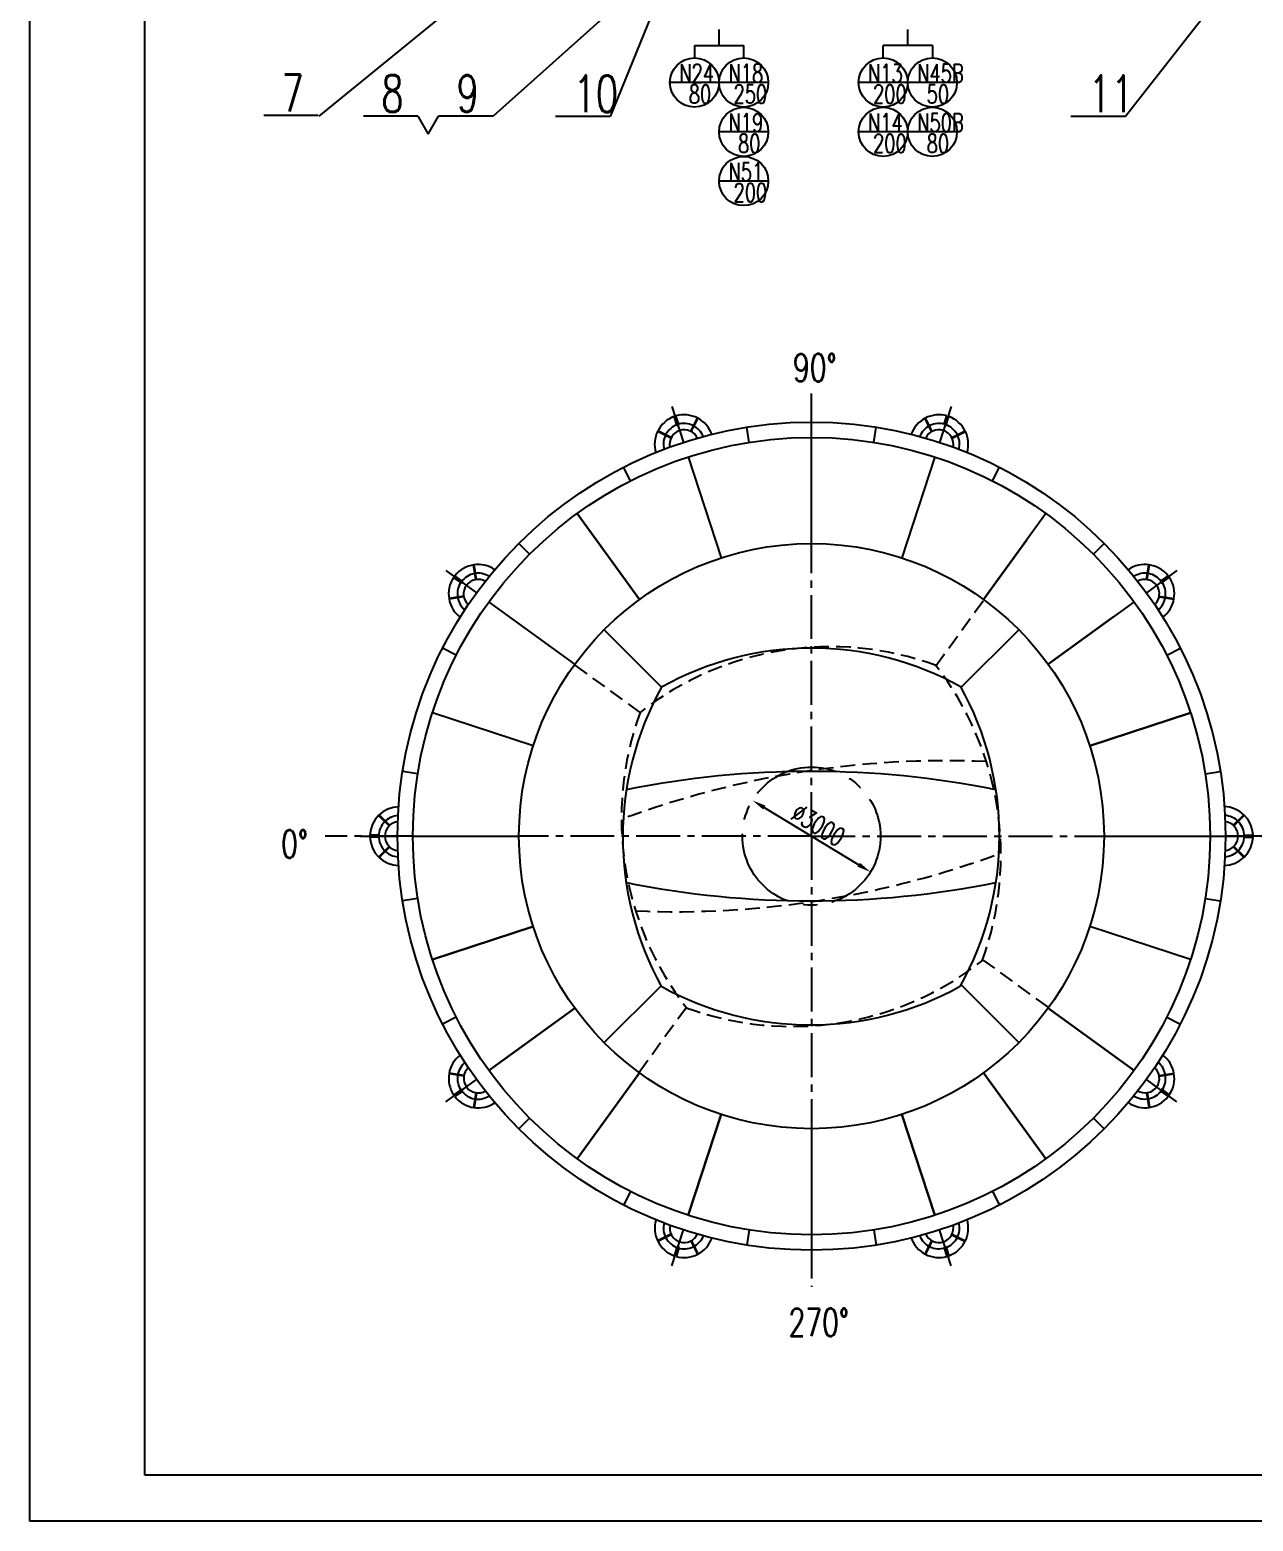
# Model space of a CAD drawing. Extents: x -26172 to 54233, y -464 to 48004.
# Drawn here: x 13313 to 13578.9, y 39821.1 to 40145.3 of the extents above; entities that cross this region are included whole.
import ezdxf

# ---------------------------------------------------------------- set-up
doc = ezdxf.new("R2010")
doc.units = 0
doc.linetypes.add('CENTER2', pattern=[28.575, 19.05, -3.175, 3.175, -3.175])
doc.linetypes.add('DASHED2', pattern=[9.525, 6.35, -3.175])
doc.layers.get('0').update_dxf_attribs({"linetype": 'CONTINUOUS'})
doc.layers.get('DEFPOINTS').update_dxf_attribs({"linetype": 'CONTINUOUS'})
for name, color, linetype in [('图层1', 7, 'CONTINUOUS'), ('图层2', 1, 'CONTINUOUS'), ('图层3', 2, 'CENTER2'), ('图层4', 30, 'DASHED2')]:
    doc.layers.add(name, color=color, linetype=linetype)
doc.styles.add('文字', font='txt.shx', dxfattribs={"width": 0.71, "bigfont": 'hzfs.shx'})
doc.dimstyles.get("Standard").update_dxf_attribs({"dimtxt": 0.18, "dimasz": 0.18, "dimexe": 0.18, "dimexo": 0.0625, "dimgap": 0.09, "dimtad": 0, "dimtih": 1, "dimtoh": 1, "dimdec": 4, "dimzin": 0, "dimtxsty": 'STANDARD', "dimcen": 0.09, "dimazin": 3, "dimtfac": 1, "dimtdec": 4, "dimtofl": 0, "dimtmove": 0, "dimatfit": 3, "dimtolj": 1, "dimtzin": 0})

# ---------------------------------------------------------------- blocks, each defined once
blk = doc.blocks.new('*D123')
at = {"color": 1, "linetype": 'BYBLOCK'}
blk.add_line((53835.75, 39976.24), (53856.28, 39963.81), dxfattribs=at)
for points in [[(53836.01, 39976.67), (53835.49, 39975.82), (53833.19, 39977.8)], [(53856.54, 39964.24), (53856.02, 39963.38), (53858.85, 39962.25)]]:
    blk.add_solid(points, dxfattribs=at)
at = {"layer": 'DEFPOINTS', "color": 0, "linetype": 'BYBLOCK'}
for p in [(53833.19, 39977.8), (53858.85, 39962.25)]:
    blk.add_point(p, dxfattribs=at)
at = {"color": 1, "linetype": 'BYBLOCK', "insert": (53847.5, 39972.47), "char_height": 4, "attachment_point": 5, "rotation": 328.7931, "style": '文字'}
blk.add_mtext('\\A1;∅3000', dxfattribs=at)

msp = doc.modelspace()

# ---------------------------------------------------------------- linework, layer by layer
at = {"layer": '图层1'}
for p, q in [((13337.959, 39831.116), (13337.959, 40405.116)), ((13453.592, 40059.431), (13453.005, 40061.239)), ((13454.02, 40059.57), (13453.433, 40061.379)), ((13456.625, 40058.033), (13458.101, 40060.928)), ((13456.768, 40057.96), (13458.243, 40060.856)), ((13509.012, 40057.96), (13507.536, 40060.856)), ((13509.154, 40058.033), (13507.679, 40060.928)), ((13511.759, 40059.57), (13512.347, 40061.379)), ((13512.187, 40059.431), (13512.775, 40061.239)), ((13452.316, 40056.514), (13449.42, 40057.989)), ((13452.388, 40056.656), (13449.493, 40058.132)), ((13469.332, 40055.625), (13468.811, 40058.918)), ((13482.89, 40033.621), (13482.89, 40056.692)), ((13496.447, 40055.625), (13496.969, 40058.918)), ((13513.391, 40056.656), (13516.287, 40058.132)), ((13513.464, 40056.514), (13516.36, 40057.989)), ((13443.545, 40047.246), (13442.031, 40050.217)), ((13456.109, 40052.45), (13463.238, 40030.509)), ((13509.671, 40052.45), (13502.542, 40030.509)), ((13522.235, 40047.246), (13523.749, 40050.217)), ((13445.51, 40021.476), (13431.949, 40040.14)), ((13431.949, 40040.14), (13445.51, 40021.476)), ((13533.83, 40040.14), (13520.27, 40021.476)), ((13520.27, 40021.476), (13529.673, 40034.417)), ((13419.492, 40033.424), (13419.25, 40033.666)), ((13421.608, 40031.308), (13419.25, 40033.666)), ((13544.172, 40031.308), (13546.529, 40033.666)), ((13409.912, 40025.787), (13409.404, 40028.997)), ((13410.07, 40025.812), (13409.562, 40029.022)), ((13555.709, 40025.812), (13556.218, 40029.022)), ((13555.867, 40025.787), (13556.376, 40028.997)), ((13406.637, 40025.135), (13405.098, 40026.253)), ((13406.901, 40025.5), (13405.363, 40026.617)), ((13558.878, 40025.5), (13560.417, 40026.617)), ((13559.143, 40025.135), (13560.681, 40026.253)), ((13407.294, 40022.183), (13404.084, 40021.675)), ((13407.319, 40022.025), (13404.109, 40021.517)), ((13431.44, 40007.406), (13412.776, 40020.967)), ((13553.004, 40020.967), (13534.339, 40007.406)), ((13558.461, 40022.025), (13561.671, 40021.517)), ((13558.486, 40022.183), (13561.696, 40021.675)), ((13534.339, 40007.406), (13548.607, 40017.773)), ((13450.316, 40002.429), (13437.836, 40014.909)), ((13515.415, 40002.381), (13527.943, 40014.909)), ((13403.004, 40010.73), (13402.699, 40010.885)), ((13405.67, 40009.371), (13402.699, 40010.885)), ((13560.109, 40009.371), (13563.08, 40010.885)), ((13562.775, 40010.73), (13563.08, 40010.885)), ((13422.407, 39989.678), (13400.466, 39996.807)), ((13565.314, 39996.807), (13543.372, 39989.678)), ((13543.372, 39989.678), (13565.314, 39996.807)), ((13394.336, 39984.052), (13393.998, 39984.105)), ((13397.291, 39983.584), (13393.998, 39984.105)), ((13568.488, 39983.584), (13571.782, 39984.105)), ((13571.444, 39984.052), (13571.782, 39984.105)), ((13391.074, 39972.243), (13388.776, 39974.541)), ((13391.188, 39972.356), (13388.889, 39974.654)), ((13574.592, 39972.378), (13576.89, 39974.676)), ((13574.705, 39972.265), (13577.003, 39974.563)), ((13388.807, 39970.24), (13386.906, 39970.24)), ((13388.807, 39969.79), (13386.906, 39969.79)), ((13396.224, 39970.026), (13419.295, 39970.026)), ((13546.485, 39970.026), (13569.555, 39970.026)), ((13576.972, 39970.262), (13578.874, 39970.262)), ((13576.972, 39969.812), (13578.874, 39969.812)), ((13391.074, 39967.788), (13388.776, 39965.49)), ((13391.188, 39967.675), (13388.889, 39965.377)), ((13574.592, 39967.697), (13576.89, 39965.399)), ((13574.705, 39967.81), (13577.003, 39965.512)), ((13397.291, 39956.469), (13393.998, 39955.947)), ((13394.336, 39956.001), (13393.998, 39955.947)), ((13568.488, 39956.469), (13571.782, 39955.947)), ((13571.444, 39956.001), (13571.782, 39955.947)), ((13422.407, 39950.374), (13400.466, 39943.245)), ((13400.466, 39943.245), (13422.407, 39950.374)), ((13400.466, 39943.245), (13422.407, 39950.374)), ((13565.314, 39943.245), (13543.372, 39950.374)), ((13450.195, 39937.501), (13437.836, 39925.143)), ((13515.415, 39937.672), (13527.943, 39925.143)), ((13405.67, 39930.681), (13402.699, 39929.167)), ((13431.44, 39932.646), (13412.776, 39919.086)), ((13412.776, 39919.086), (13431.44, 39932.646)), ((13534.339, 39932.646), (13553.004, 39919.086)), ((13553.004, 39919.086), (13534.339, 39932.646)), ((13560.109, 39930.681), (13563.08, 39929.167)), ((13403.004, 39929.322), (13402.699, 39929.167)), ((13562.775, 39929.322), (13563.08, 39929.167)), ((13407.307, 39917.852), (13404.097, 39918.36)), ((13407.332, 39918.01), (13404.122, 39918.518)), ((13445.51, 39918.577), (13431.949, 39899.912)), ((13431.949, 39899.912), (13445.51, 39918.577)), ((13520.27, 39918.577), (13533.83, 39899.912)), ((13533.83, 39899.912), (13520.27, 39918.577)), ((13558.461, 39918.027), (13561.671, 39918.536)), ((13558.486, 39917.869), (13561.696, 39918.378)), ((13406.65, 39914.899), (13405.111, 39913.781)), ((13406.914, 39914.535), (13405.376, 39913.417)), ((13409.925, 39914.248), (13409.417, 39911.038)), ((13410.083, 39914.223), (13409.575, 39911.013)), ((13555.709, 39914.24), (13556.218, 39911.03)), ((13555.867, 39914.265), (13556.376, 39911.055)), ((13558.878, 39914.553), (13560.417, 39913.435)), ((13559.143, 39914.917), (13560.681, 39913.799)), ((13421.608, 39908.744), (13419.25, 39906.387)), ((13463.238, 39909.544), (13456.109, 39887.602)), ((13456.109, 39887.602), (13463.238, 39909.544)), ((13502.542, 39909.544), (13509.671, 39887.602)), ((13509.671, 39887.602), (13502.542, 39909.544)), ((13544.172, 39908.744), (13546.529, 39906.387)), ((13419.492, 39906.629), (13419.25, 39906.387)), ((13482.89, 39906.431), (13482.89, 39883.361)), ((13546.287, 39906.629), (13546.529, 39906.387)), ((13443.545, 39892.807), (13442.031, 39889.836)), ((13522.235, 39892.807), (13523.749, 39889.836)), ((13442.186, 39890.141), (13442.031, 39889.836)), ((13523.593, 39890.141), (13523.749, 39889.836)), ((13452.337, 39883.532), (13449.441, 39882.057)), ((13452.409, 39883.389), (13449.514, 39881.914)), ((13456.646, 39882.013), (13458.122, 39879.117)), ((13456.789, 39882.085), (13458.264, 39879.19)), ((13469.332, 39884.428), (13468.811, 39881.134)), ((13468.864, 39881.472), (13468.811, 39881.134)), ((13496.447, 39884.428), (13496.969, 39881.134)), ((13496.915, 39881.472), (13496.969, 39881.134)), ((13509.012, 39882.092), (13507.536, 39879.197)), ((13509.154, 39882.02), (13507.679, 39879.124)), ((13513.391, 39883.396), (13516.287, 39881.921)), ((13513.464, 39883.539), (13516.36, 39882.063)), ((13453.613, 39880.615), (13453.026, 39878.806)), ((13454.041, 39880.476), (13453.454, 39878.667)), ((13511.759, 39880.482), (13512.347, 39878.674)), ((13512.187, 39880.621), (13512.775, 39878.813)), ((14143.959, 39831.116), (13337.959, 39831.116))]:
    msp.add_line(p, q, dxfattribs=at)
for radius in [90, 86.665, 63.595]:
    msp.add_circle((13482.89, 39970.026), radius, dxfattribs=at)
for centre, radius, start, end in [((13455.195, 40055.226), 6.4, 110.01472, 196.97304), ((13455.195, 40055.226), 6.4, 19.02696, 105.98528), ((13510.585, 40055.226), 6.4, 74.01472, 160.97304), ((13510.585, 40055.226), 6.4, 343.02696, 69.98528), ((13455.195, 40055.226), 3.15, 23.24207, 192.75793), ((13453.805, 40059.506), 0.225, 199.43299, 16.56701), ((13510.585, 40055.226), 3.15, 347.24207, 156.75793), ((13511.975, 40059.506), 0.225, 163.43299, 340.56701), ((13410.405, 40022.676), 6.4, 55.02696, 141.98528), ((13555.375, 40022.676), 6.4, 38.01472, 124.97304), ((13410.405, 40022.676), 6.4, 146.01472, 232.97304), ((13406.765, 40025.321), 0.225, 235.43299, 52.56701), ((13410.405, 40022.676), 3.15, 59.24207, 228.75793), ((13555.375, 40022.676), 3.15, 311.24207, 120.75793), ((13559.015, 40025.321), 0.225, 127.43299, 304.56701), ((13555.375, 40022.676), 6.4, 307.02696, 33.98528), ((13482.89, 39943.918), 66.967, 60.89511, 119.10489), ((13508.828, 39969.856), 66.967, 150.89511, 209.10489), ((13456.782, 39970.026), 66.967, 330.89511, 29.10489), ((13482.792, 39780.48), 203.625, 78.6151, 101.3849), ((13393.302, 39970.015), 6.4, 91.02696, 177.98528), ((13572.478, 39970.037), 6.4, 2.01472, 88.97304), ((13393.302, 39970.015), 3.15, 95.24207, 264.75793), ((13572.478, 39970.037), 3.15, 275.24207, 84.75793), ((13393.302, 39970.015), 6.4, 182.01472, 268.97304), ((13388.802, 39970.015), 0.225, 271.43299, 88.56701), ((13572.478, 39970.037), 6.4, 271.02696, 357.98528), ((13576.978, 39970.037), 0.225, 91.43299, 268.56701), ((13482.792, 40159.572), 203.625, 258.6151, 281.3849), ((13482.719, 39995.964), 66.967, 240.89511, 299.10489), ((13410.418, 39917.359), 6.4, 127.02696, 213.98528), ((13555.375, 39917.377), 6.4, 326.01472, 52.97304), ((13410.418, 39917.359), 3.15, 131.24207, 300.75793), ((13555.375, 39917.377), 3.15, 239.24207, 48.75793), ((13406.778, 39914.714), 0.225, 307.43299, 124.56701), ((13559.015, 39914.732), 0.225, 55.43299, 232.56701), ((13410.418, 39917.359), 6.4, 218.01472, 304.97304), ((13555.375, 39917.377), 6.4, 235.02696, 321.98528), ((13455.216, 39884.82), 6.4, 163.02696, 249.98528), ((13455.216, 39884.82), 3.15, 167.24207, 336.75793), ((13510.585, 39884.826), 3.15, 203.24207, 12.75793), ((13510.585, 39884.826), 6.4, 290.01472, 16.97304), ((13455.216, 39884.82), 6.4, 254.01472, 340.97304), ((13510.585, 39884.826), 6.4, 199.02696, 285.98528), ((13453.826, 39880.54), 0.225, 343.43299, 160.56701), ((13511.975, 39880.547), 0.225, 19.43299, 196.56701)]:
    msp.add_arc(centre, radius, start, end, dxfattribs=at)
at = {"layer": '图层2'}
for p, q in [((13312.959, 39821.116), (13312.959, 40415.116)), ((13444.434, 40182.477), (13375.81, 40126.54)), ((13455.184, 40165.959), (13439.119, 40126.468)), ((13449.631, 40158.659), (13413.697, 40126.54)), ((13577.322, 40159.927), (13551.129, 40126.468)), ((13462.805, 40141.884), (13462.805, 40145.408)), ((13503.826, 40141.884), (13503.826, 40145.408)), ((13457.457, 40141.884), (13457.457, 40139.236)), ((13457.457, 40141.884), (13468.152, 40141.884)), ((13468.152, 40139.236), (13468.152, 40141.884)), ((13509.173, 40141.884), (13498.478, 40141.884)), ((13498.478, 40139.236), (13498.478, 40141.884)), ((13509.173, 40141.884), (13509.173, 40139.236)), ((13462.805, 40133.853), (13452.109, 40133.853)), ((13473.5, 40133.853), (13462.805, 40133.853)), ((13503.826, 40133.853), (13493.13, 40133.853)), ((13514.521, 40133.853), (13503.826, 40133.853)), ((13375.67, 40126.642), (13363.805, 40126.642)), ((13397.346, 40126.54), (13385.481, 40126.54)), ((13397.346, 40126.54), (13385.481, 40126.54)), ((13397.346, 40126.54), (13399.589, 40122.654)), ((13399.589, 40122.654), (13401.833, 40126.54)), ((13413.697, 40126.54), (13401.833, 40126.54)), ((13413.697, 40126.54), (13401.833, 40126.54)), ((13439.119, 40126.468), (13427.254, 40126.468)), ((13439.119, 40126.468), (13427.254, 40126.468)), ((13551.129, 40126.468), (13539.264, 40126.468)), ((13551.129, 40126.468), (13539.264, 40126.468)), ((13473.5, 40123.123), (13462.805, 40123.123)), ((13503.826, 40123.123), (13493.13, 40123.123)), ((13514.521, 40123.123), (13503.826, 40123.123)), ((13473.5, 40112.427), (13462.805, 40112.427)), ((14153.959, 39821.116), (13312.959, 39821.116))]:
    msp.add_line(p, q, dxfattribs=at)
for centre in [(13457.457, 40133.853), (13468.152, 40133.853), (13498.478, 40133.853), (13509.173, 40133.853), (13468.152, 40123.123), (13498.478, 40123.123), (13509.173, 40123.123), (13468.152, 40112.427)]:
    msp.add_circle(centre, 5.348, dxfattribs=at)
at = {"layer": '图层3', "ltscale": 0.5}
for p, q in [((13482.89, 40056.692), (13482.89, 40066.973)), ((13482.89, 39970.026), (13482.89, 40033.621)), ((13396.224, 39970.026), (13377.136, 39970.026)), ((13482.89, 39970.026), (13419.295, 39970.026)), ((13482.89, 39970.026), (13546.485, 39970.026)), ((13482.89, 39970.026), (13482.89, 39906.431)), ((13569.555, 39970.026), (13587.535, 39970.026)), ((13482.89, 39883.361), (13482.89, 39872.092))]:
    msp.add_line(p, q, dxfattribs=at)
at = {"layer": '图层3'}
for p, q in [((13452.539, 40063.437), (13455.078, 40055.621)), ((13513.241, 40063.437), (13510.701, 40055.621)), ((13403.43, 40027.757), (13410.078, 40022.927)), ((13562.349, 40027.757), (13555.701, 40022.927)), ((13384.672, 39970.026), (13392.89, 39970.026)), ((13482.89, 39970.026), (13482.89, 39970.026)), ((13482.89, 39970.026), (13482.89, 39970.026)), ((13482.89, 39970.026), (13482.89, 39970.026)), ((13482.89, 39970.026), (13482.89, 39970.026)), ((13482.89, 39970.026), (13482.89, 39970.026)), ((13482.89, 39970.026), (13482.89, 39970.026)), ((13581.107, 39970.026), (13572.89, 39970.026)), ((13403.43, 39912.295), (13410.078, 39917.125)), ((13562.349, 39912.295), (13555.701, 39917.125)), ((13452.539, 39876.616), (13455.078, 39884.431)), ((13513.241, 39876.616), (13510.701, 39884.431))]:
    msp.add_line(p, q, dxfattribs=at)
msp.add_circle((13482.89, 39970.026), 15, dxfattribs=at)
for centre, start, end in [((13455.195, 40055.226), 20.9323, 195.0677), ((13510.585, 40055.226), 344.9323, 159.0677), ((13410.405, 40022.676), 56.9323, 231.0677), ((13555.375, 40022.676), 308.9323, 123.0677), ((13393.302, 39970.015), 92.9323, 267.0677), ((13572.478, 39970.037), 272.9323, 87.0677), ((13410.418, 39917.359), 128.9323, 303.0677), ((13555.375, 39917.377), 236.9323, 51.0677), ((13455.216, 39884.82), 164.9323, 339.0677), ((13510.585, 39884.826), 200.9323, 15.0677)]:
    msp.add_arc(centre, 4.5, start, end, dxfattribs=at)
at = {"layer": '图层4', "ltscale": 0.5}
for p, q in [((13509.953, 40007.07), (13520.367, 40021.405)), ((13445.648, 39996.935), (13431.37, 40007.309)), ((13520.075, 39943.158), (13534.41, 39932.744)), ((13455.685, 39932.787), (13445.412, 39918.648))]:
    msp.add_line(p, q, dxfattribs=at)
for centre, radius, start, end in [((13486.974, 39944.239), 66.967, 69.89511, 128.10489), ((13457.103, 39965.942), 66.967, 339.89511, 38.10489), ((13508.535, 39973.915), 66.967, 159.89511, 218.10489), ((13512.444, 39782.799), 203.625, 87.6151, 110.3849), ((13453.142, 40157.223), 203.625, 267.6151, 290.3849), ((13478.664, 39995.618), 66.967, 249.89511, 308.10489)]:
    msp.add_arc(centre, radius, start, end, dxfattribs=at)

# ---------------------------------------------------------------- texts
at = {"layer": '图层2', "attachment_point": 1, "style": '文字'}
for s, insert, char_height, width in [('N24', (13454.15, 40137.85), 4, 8.6548), ('N18', (13464.845, 40137.85), 4, 8.6548), ('N13', (13495.171, 40137.85), 4, 8.6548), ('N45B', (13505.866, 40137.85), 4, 8.6548), ('7', (13367.689, 40135.57), 8, 7.981), ('8', (13389.365, 40135.468), 8, 7.981), ('9', (13405.716, 40135.468), 8, 7.981), ('10', (13431.138, 40135.396), 8, 7.981), ('11', (13543.148, 40135.396), 8, 7.981), ('80', (13456.222, 40133.34), 4, 4.0783), ('250', (13465.949, 40133.34), 4, 4.0783), ('200', (13496.275, 40133.34), 4, 4.0783), ('50', (13507.938, 40133.34), 4, 4.0783), ('N19', (13464.845, 40127.119), 4, 8.6548), ('N14', (13495.171, 40127.119), 4, 8.6548), ('N50B', (13505.866, 40127.119), 4, 8.6548), ('80', (13466.917, 40122.61), 4, 4.0783), ('200', (13496.275, 40122.61), 4, 4.0783), ('80', (13507.938, 40122.61), 4, 4.0783), ('N51', (13464.845, 40116.424), 4, 8.6548), ('200', (13465.949, 40111.914), 4, 4.0783), ('90%%d', (13478.857, 40074.889), 6, 7.16281), ('0%%d', (13367.595, 39971.341), 6, 4.29769), ('270%%d', (13477.902, 39867.315), 6, 13.84811)]:
    msp.add_mtext(s, dxfattribs=dict(at, insert=insert, char_height=char_height, width=width))

# ---------------------------------------------------------------- dimensions: what is measured, and where the dimension line sits
at = {"layer": '图层1'}
dim = msp.add_diameter_dim_2p(p1=(13470.06, 39977.798), p2=(13495.719, 39962.254), text='%%c3000', dimstyle='STANDARD', override={"dimtxt": 4, "dimasz": 3, "dimexe": 2, "dimexo": 0, "dimgap": 1, "dimtih": 0, "dimtoh": 0, "dimdec": 1, "dimzin": 12, "dimtxsty": '文字', "dimclrd": 1, "dimclre": 1, "dimclrt": 1, "dimtdec": 1, "dimtvp": 0.714286, "dimtzin": 12}, dxfattribs=at)
dim.commit()
dim.dimension.update_dxf_attribs({"geometry": '*D123', "text_midpoint": (13484.37, 39972.47), "insert": (-40363.128, 0)})

doc.saveas('drawing.dxf')
